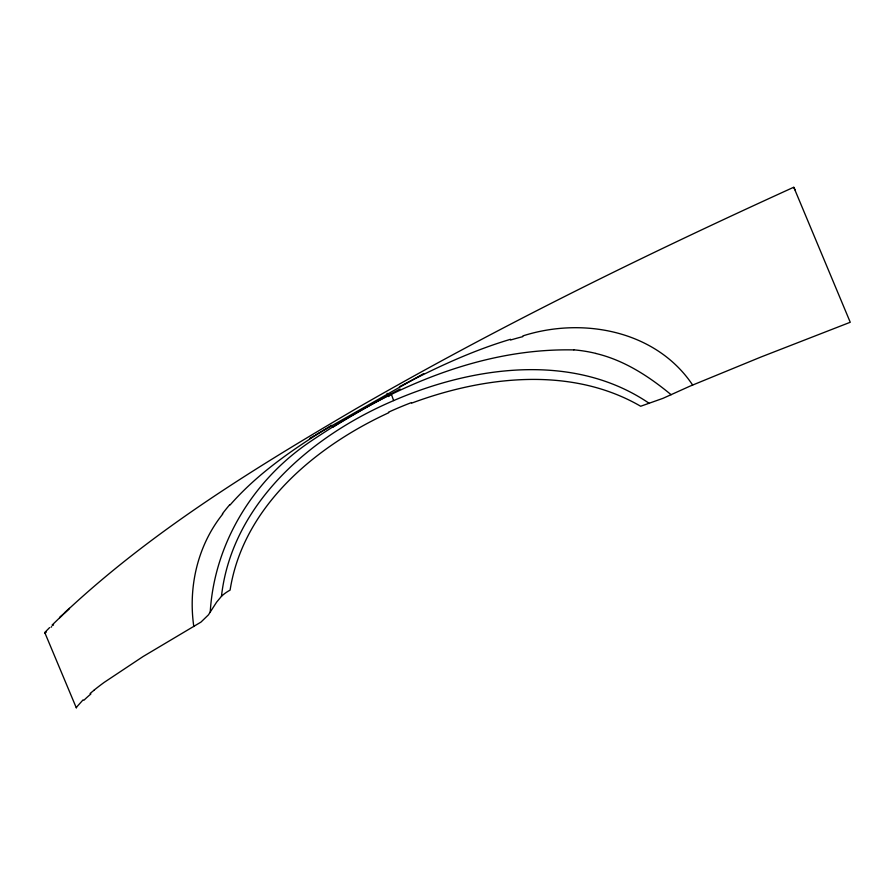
<?xml version="1.0" encoding="UTF-8"?>
<svg xmlns="http://www.w3.org/2000/svg" width="895" height="895" viewBox="0 0 895 895"><rect width="100%" height="100%" fill="white"/><g stroke="black" fill="none" stroke-linecap="round" stroke-linejoin="round"><path stroke-width="1.34" d="M210.213 612.404C214.229 543.377 253.341 479.854 310.386 441.548C387.602 389.269 478.948 347.842 573.829 349.923M93.762 690.381A212.887 141.365 -22.1 0 1 104.178 682.393L143.01 656.583L200.939 622.115L208.445 614.854L216.601 602.167L221.457 596.338C231.894 503.661 311.136 436.078 392.301 401.184C471.978 366.335 573.393 351.668 649.199 403.332M222.765 514.032C197.582 545.323 188.073 587.098 193.801 626.534M230.116 504.948C258.621 472.347 294.981 447.959 331.53 425.304M76.288 707.788L44.75 632.519L49.572 627.619M46.271 632.083L45.097 633.268L44.75 632.519M52.033 625.135L69.43 608.331L59.551 617.751L61.945 615.413M83.09 699.868L77.541 706.043A38.832 25.664 -22.2 0 0 76.276 707.788M51.093 627.227L51.709 626.623M52.939 625.404L53.555 624.799M64.563 612.907C151.344 531.462 253.609 468.801 355.83 408.847C497.62 326.988 644.847 255.008 793.798 187.212M90.082 693.502L93.818 690.414M309.614 438.494L314.313 435.697M315.487 435.004L423.704 373.584M399.427 386.729C435.127 368.058 471.833 350.818 510.53 339.294M388.721 412.74C315.599 446.437 243.183 506.38 230.093 590.118A26.973 16.658 -22.9 0 0 221.445 596.338M411.666 403.13C484.038 376.247 571.211 365.921 640.675 406.252L662.994 398.331L689.922 386.181L760.929 357.027L850.25 322.267L793.854 187.402L795.028 189.885M522.837 335.916C582.634 316.718 656.102 330.412 692.64 385.029M595.824 353.469C624.128 360.17 648.998 376.381 671.138 394.729M393.643 400.591L391.294 394.068L390.667 393.856L388.732 396.586L387.065 393.319M388.475 412.203A304.289 234.389 -25.5 0 1 411.487 402.571M83.917 700.248A103.563 67.751 -22.7 0 1 90.876 693.983M222.363 513.864A187.681 143.323 -21.4 0 1 229.702 504.746M332.985 427.139A497.665 204.854 -30 0 1 400.121 389.023M510.542 340.033A295.249 208.792 -36.1 0 1 522.814 336.643M573.852 349.844A167.533 140.962 -39.5 0 1 595.846 353.413"/></g></svg>
